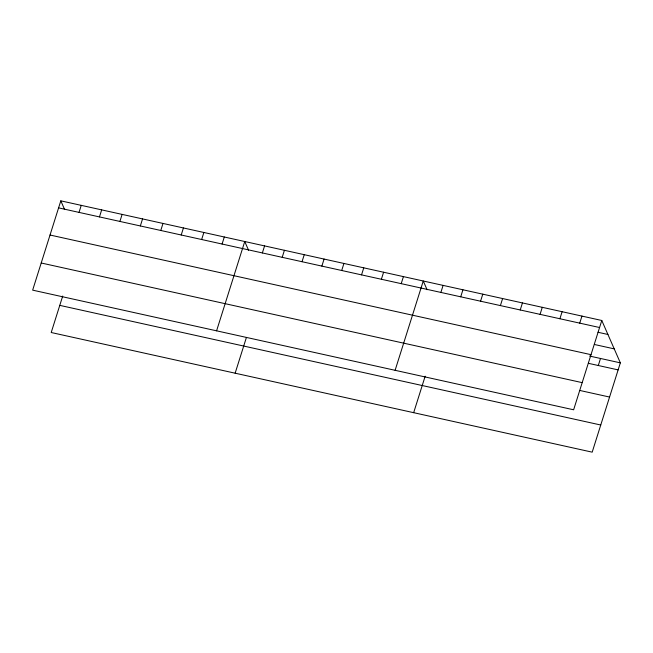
<?xml version="1.0" encoding="UTF-8"?>
<svg xmlns="http://www.w3.org/2000/svg" width="653" height="653" viewBox="0 0 653 653"><rect width="100%" height="100%" fill="white"/><g stroke="black" fill="none" stroke-linecap="round" stroke-linejoin="round"><path stroke-width="0.98" d="M60.811 200.838L32.65 290.144L573.628 409.79L601.788 320.484L60.811 200.838L64.639 209.572M79.029 212.396L81.25 205.352M62.712 296.046L51.212 332.516L592.189 452.162L620.35 362.856L601.788 320.484M99.46 216.918L101.68 209.874M119.899 221.44L122.119 214.396M140.338 225.954L142.558 218.918M160.777 230.476L162.997 223.432M181.216 234.998L183.436 227.954M201.646 239.52L203.867 232.476M222.085 244.034L224.306 236.998M216.584 330.826L244.744 241.512L248.573 250.254M262.359 252.948L264.579 245.903M235.145 373.198L246.352 337.658M282.194 257.331L284.414 250.287M302.029 261.714L304.249 254.678M321.864 266.106L324.084 259.061M341.707 270.489L343.927 263.453M361.542 274.88L363.762 267.836M381.376 279.264L383.597 272.228M401.211 283.655L403.432 276.611M395.106 370.308L423.266 280.994L427.095 289.736M440.881 292.43L443.101 285.385M413.667 412.68L425.168 376.21M460.716 296.813L462.936 289.769M480.551 301.204L482.779 294.16M500.394 305.588L502.614 298.543M520.229 309.979L522.449 302.935M540.064 314.362L542.284 307.318M559.899 318.746L562.119 311.71M579.733 323.137L581.954 316.093M598.295 365.509L600.515 358.464M58.59 207.874L599.568 327.52M598.001 332.271L607.919 334.467M594.393 344.482L614.228 348.873M50.028 235.023L591.014 354.669M589.602 356.056L620.35 362.856M588.377 363.313L618.13 369.892M41.212 262.996L582.19 382.642M579.815 390.461L609.567 397.048M59.766 305.367L600.752 425.013"/></g></svg>
